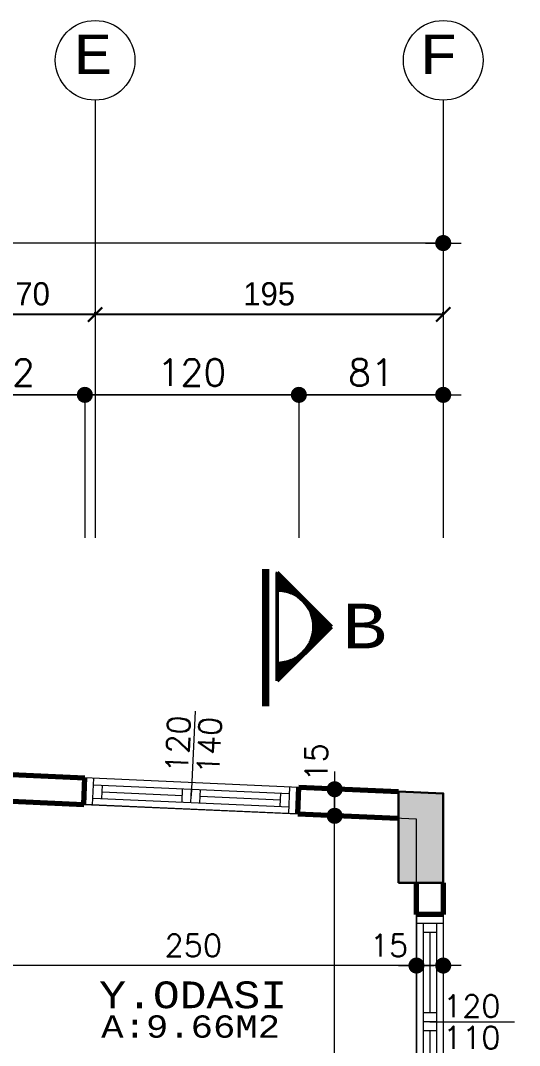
# Model space of a CAD drawing. Header units: millimetres. Extents: x 35860 to 71103, y -11298 to -8385.
# Drawn here: x 43829 to 44108, y -9514 to -8940 of the extents above; entities that cross this region are included whole.
import ezdxf
from ezdxf.enums import TextEntityAlignment as Align

# ---------------------------------------------------------------- set-up
doc = ezdxf.new("R2010")
doc.units = ezdxf.units.MM
doc.header["$MEASUREMENT"] = 0
doc.layers.get('0').update_dxf_attribs({"lineweight": 15})
doc.layers.get('Defpoints').update_dxf_attribs({"lineweight": 20})
for name, color, linetype, lineweight in [('02', 2, 'Continuous', 20), ('03_Yazı', 1, 'Continuous', 30), ('05', 4, 'Continuous', 50), ('07', 3, 'Continuous', 70), ('Aks&Tefriş', 5, 'Continuous', 20), ('Kolon', 6, 'Continuous', 30), ('Ölçü', 140, 'Continuous', 20)]:
    doc.layers.add(name, color=color, linetype=linetype, lineweight=lineweight)
doc.layers.add('Lay_X', color=45, linetype='Continuous', lineweight=13, plot=False)
doc.styles.add('0', font='txt.shx')
doc.styles.add('C', font='')
doc.styles.get('C').set_extended_font_data('Courier New Tur')
doc.dimstyles.new('2', dxfattribs={"dimtxt": 12.5, "dimasz": 1, "dimexe": 0, "dimexo": 0, "dimgap": 5, "dimtad": 1, "dimdec": 0, "dimlfac": -1, "dimzin": 12, "dimdsep": 46, "dimtxsty": '0', "dimblk": 'DOT', "dimcen": 2.5, "dimse1": 1, "dimse2": 1, "dimclrd": 256, "dimclrt": 1, "dimadec": 0, "dimazin": 0, "dimtfac": 1, "dimtdec": 0, "dimtmove": 0, "dimatfit": 0, "dimldrblk": 'DOT', "dimfxl": 1, "dimtolj": 1, "dimtzin": 0, "dimlwd": -1, "dimarcsym": 0})
doc.dimstyles.new('5', dxfattribs={"dimtxt": 25, "dimasz": 1, "dimexe": 0, "dimexo": 0, "dimgap": 5, "dimtad": 1, "dimdec": 0, "dimlfac": -1, "dimzin": 12, "dimdsep": 46, "dimtxsty": '0', "dimblk": 'DOT', "dimcen": 2.5, "dimse1": 1, "dimse2": 1, "dimclrd": 256, "dimclrt": 1, "dimadec": 8, "dimazin": 0, "dimtfac": 1, "dimtdec": 0, "dimtmove": 0, "dimatfit": 0, "dimldrblk": 'DOT', "dimfxl": 1, "dimtolj": 1, "dimtzin": 0, "dimlwd": -1, "dimarcsym": 0})
doc.dimstyles.new('_VI80I', dxfattribs={"dimtxt": 15, "dimasz": 1, "dimexe": 0, "dimexo": 100, "dimgap": 5, "dimtad": 1, "dimdec": 0, "dimlfac": -1, "dimzin": 12, "dimdsep": 46, "dimtxsty": '0', "dimblk1": 'DOT80_2', "dimblk2": 'DOT80_1', "dimsah": 1, "dimcen": 2.5, "dimse1": 1, "dimse2": 1, "dimclrd": 256, "dimclrt": 1, "dimadec": 8, "dimazin": 0, "dimtfac": 1, "dimtdec": 0, "dimtmove": 0, "dimatfit": 0, "dimldrblk": 'DOT', "dimfxl": 1, "dimtolj": 1, "dimtzin": 0, "dimlwd": -1, "dimarcsym": 0})
doc.dimstyles.new('STANDART', dxfattribs={"dimtxt": 13, "dimasz": 8, "dimexe": 1.25, "dimexo": 0.625, "dimgap": 5, "dimtad": 1, "dimdec": 0, "dimrnd": 5, "dimzin": 1, "dimdsep": 46, "dimtxsty": 'Standard', "dimblk1": 'ARCHTICK', "dimblk2": 'ARCHTICK', "dimsah": 1, "dimcen": 2.5, "dimclrd": 256, "dimclre": 256, "dimclrt": 1, "dimadec": 0, "dimazin": 0, "dimtfac": 1, "dimtdec": 0, "dimtofl": 0, "dimtmove": 1, "dimatfit": 0, "dimldrblk": 'ARCHTICK', "dimfxl": 1, "dimtolj": 1, "dimtzin": 0, "dimarcsym": 0})

# ---------------------------------------------------------------- blocks, each defined once
blk = doc.blocks.new('DOT')
at = {"color": 0}
blk.add_line((-10, 0), (10, 0), dxfattribs=at)
at = {"color": 0, "const_width": 4.5}
blk.add_lwpolyline([(-2.25, 0, 1), (2.25, 0, 1)], format="xyb", close=True, dxfattribs=at)
blk = doc.blocks.new('*D722')
at = {"layer": 'Aks&Tefriş', "transparency": 16777216}
blk.add_line((44064.76, -9064.9), (43166.76, -9064.9), dxfattribs=at)
at = {"layer": 'Defpoints', "color": 0, "transparency": 16777216}
for p in [(43165.76, -9064.9), (43165.76, -9064.9), (44065.76, -9064.9)]:
    blk.add_point(p, dxfattribs=at)
at = {"layer": 'Aks&Tefriş', "transparency": 16777216, "rotation": 180}
blk.add_blockref('DOT', (43165.76, -9064.9), dxfattribs=at)
at = {"layer": 'Aks&Tefriş', "transparency": 16777216}
blk.add_blockref('DOT', (44065.76, -9064.9), dxfattribs=at)
at = {"layer": 'Aks&Tefriş', "color": 1, "transparency": 16777216, "insert": (43615.76, -9047.4), "char_height": 25, "attachment_point": 5, "style": '0'}
blk.add_mtext('\\A1;900', dxfattribs=at)
blk = doc.blocks.new('_ARCHTICK')
at = {"color": 0, "linetype": 'ByBlock', "const_width": 0.15}
blk.add_lwpolyline([(-0.5, -0.5), (0.5, 0.5)], dxfattribs=at)
blk = doc.blocks.new('*D723')
at = {"layer": 'Aks&Tefriş', "lineweight": -2, "transparency": 16777216}
for p, q in [((43870.76, -9104.27), (43870.76, -9103.65)), ((44065.76, -9104.9), (43870.76, -9104.9)), ((44065.76, -9104.27), (44065.76, -9103.65))]:
    blk.add_line(p, q, dxfattribs=at)
at = {"layer": 'Defpoints', "color": 0, "transparency": 16777216}
for p in [(43870.76, -9104.9), (43870.76, -9104.9), (44065.76, -9104.9)]:
    blk.add_point(p, dxfattribs=at)
at = {"layer": 'Aks&Tefriş', "lineweight": -2, "transparency": 16777216, "xscale": 8, "yscale": 8, "zscale": 8, "rotation": 180}
blk.add_blockref('_ARCHTICK', (43870.76, -9104.9), dxfattribs=at)
at = {"layer": 'Aks&Tefriş', "lineweight": -2, "transparency": 16777216, "xscale": 8, "yscale": 8, "zscale": 8}
blk.add_blockref('_ARCHTICK', (44065.76, -9104.9), dxfattribs=at)
at = {"layer": 'Aks&Tefriş', "color": 1, "transparency": 16777216, "insert": (43968.26, -9093.4), "char_height": 13, "attachment_point": 5}
blk.add_mtext('\\A1;195', dxfattribs=at)
blk = doc.blocks.new('*D724')
at = {"layer": 'Aks&Tefriş', "lineweight": -2, "transparency": 16777216}
for p, q in [((43800.76, -9104.27), (43800.76, -9103.65)), ((43870.76, -9104.9), (43800.76, -9104.9))]:
    blk.add_line(p, q, dxfattribs=at)
at = {"layer": 'Defpoints', "color": 0, "transparency": 16777216}
for p in [(43800.76, -9104.9), (43800.76, -9104.9), (43870.76, -9104.9)]:
    blk.add_point(p, dxfattribs=at)
at = {"layer": 'Aks&Tefriş', "lineweight": -2, "transparency": 16777216, "xscale": 8, "yscale": 8, "zscale": 8, "rotation": 180}
blk.add_blockref('_ARCHTICK', (43800.76, -9104.9), dxfattribs=at)
at = {"layer": 'Aks&Tefriş', "lineweight": -2, "transparency": 16777216, "xscale": 8, "yscale": 8, "zscale": 8}
blk.add_blockref('_ARCHTICK', (43870.76, -9104.9), dxfattribs=at)
at = {"layer": 'Aks&Tefriş', "color": 1, "transparency": 16777216, "insert": (43835.76, -9093.4), "char_height": 13, "attachment_point": 5}
blk.add_mtext('\\A1;70', dxfattribs=at)
blk = doc.blocks.new('P_X_D_1_15-120')
at = {"layer": '02'}
for p, q in [((-60, 0), (60, 0)), ((-55, -15), (-55, 0)), ((55, -15), (55, 0)), ((-55, -3.75), (55, -3.75)), ((-50, -11.25), (-50, -3.75)), ((-5, -11.25), (-5, -3.75)), ((0, -11.25), (0, -3.75)), ((5, -11.25), (5, -3.75)), ((50, -11.25), (50, -3.75)), ((-55, -11.25), (55, -11.25)), ((-50, -7.5), (-5, -7.5)), ((0, -7.5), (0, -55)), ((5, -7.5), (50, -7.5)), ((-60, -15), (60, -15))]:
    blk.add_line(p, q, dxfattribs=at)
at = {"layer": '07'}
for p, q in [((-60, -15), (-60, 0)), ((60, -15), (60, 0))]:
    blk.add_line(p, q, dxfattribs=at)
at = {"layer": '03_Yazı', "style": '0', "flags": 8}
for tag, p in [('120', (-2.5, -20)), ('140', (15.09, -20))]:
    blk.add_attdef(tag, text='', height=12.5, rotation=90, dxfattribs=at).set_placement(p, align=Align.RIGHT)
blk = doc.blocks.new('*D739')
at = {"layer": 'Defpoints', "color": 0, "transparency": 16777216}
for p in [(44050.76, -9373.42), (44065.76, -9373.42), (44050.76, -9469.45)]:
    blk.add_point(p, dxfattribs=at)
at = {"layer": 'Ölçü', "transparency": 16777216}
for p, q in [((44049.76, -9469.45), (44022.09, -9469.45)), ((44065.76, -9469.45), (44050.76, -9469.45)), ((44066.76, -9469.45), (44067.76, -9469.45))]:
    blk.add_line(p, q, dxfattribs=at)
blk.add_blockref('DOT', (44050.76, -9469.45), dxfattribs=at)
at = {"layer": 'Ölçü', "transparency": 16777216, "rotation": 180}
blk.add_blockref('DOT', (44065.76, -9469.45), dxfattribs=at)
at = {"layer": 'Ölçü', "color": 1, "transparency": 16777216, "insert": (44035.42, -9458.2), "char_height": 12.5, "attachment_point": 5, "style": '0'}
blk.add_mtext('\\A1;15', dxfattribs=at)
blk = doc.blocks.new('*D740')
at = {"layer": 'Defpoints', "color": 0, "transparency": 16777216}
for p in [(44050.76, -9373.42), (43800.76, -9378.03), (43800.76, -9469.45)]:
    blk.add_point(p, dxfattribs=at)
at = {"layer": 'Ölçü', "transparency": 16777216}
blk.add_line((44049.76, -9469.45), (43801.76, -9469.45), dxfattribs=at)
at = {"layer": 'Ölçü', "transparency": 16777216, "rotation": 180}
blk.add_blockref('DOT', (43800.76, -9469.45), dxfattribs=at)
at = {"layer": 'Ölçü', "transparency": 16777216}
blk.add_blockref('DOT', (44050.76, -9469.45), dxfattribs=at)
at = {"layer": 'Ölçü', "color": 1, "transparency": 16777216, "insert": (43925.76, -9458.2), "char_height": 12.5, "attachment_point": 5, "style": '0'}
blk.add_mtext('\\A1;250', dxfattribs=at)
blk = doc.blocks.new('*D700')
at = {"layer": 'Defpoints', "color": 0, "transparency": 16777216}
for p in [(44004.95, -9385.59), (44008.95, -9385.59), (44051.95, -9768.42)]:
    blk.add_point(p, dxfattribs=at)
at = {"layer": 'Ölçü', "transparency": 16777216}
blk.add_line((44004.95, -9767.42), (44004.95, -9386.59), dxfattribs=at)
for p, rotation in [((44004.95, -9385.59), 90), ((44004.95, -9768.42), 270)]:
    blk.add_blockref('DOT', p, dxfattribs=dict(at, rotation=rotation))
at = {"layer": 'Ölçü', "color": 1, "transparency": 16777216, "insert": (43993.7, -9577.01), "char_height": 12.5, "attachment_point": 5, "rotation": 90, "style": '0'}
blk.add_mtext('\\A1;383', dxfattribs=at)
blk = doc.blocks.new('*D701')
at = {"layer": 'Defpoints', "color": 0, "transparency": 16777216}
for p in [(44004.53, -9370.73), (44004.95, -9370.73), (44005.07, -9385.59)]:
    blk.add_point(p, dxfattribs=at)
at = {"layer": 'Ölçü', "transparency": 16777216}
for p, q in [((44004.95, -9369.73), (44004.95, -9368.73)), ((44004.95, -9385.59), (44004.95, -9370.73)), ((44004.95, -9386.59), (44004.95, -9387.59))]:
    blk.add_line(p, q, dxfattribs=at)
for p, rotation in [((44004.95, -9370.73), 270), ((44004.95, -9385.59), 90)]:
    blk.add_blockref('DOT', p, dxfattribs=dict(at, rotation=rotation))
at = {"layer": 'Ölçü', "color": 1, "transparency": 16777216, "insert": (43994.67, -9355.64), "char_height": 12.5, "attachment_point": 5, "rotation": 90, "style": '0'}
blk.add_mtext('\\A1;15', dxfattribs=at)
blk = doc.blocks.new('P_X_D_2_15-120')
at = {"layer": '02'}
for p, q in [((0, 55), (0, 7.5)), ((-60, 15), (60, 15)), ((-55, 0), (-55, 15)), ((55, 0), (55, 15)), ((-55, 11.25), (55, 11.25)), ((-50, 3.75), (-50, 11.25)), ((-50, 7.5), (-5, 7.5)), ((-5, 3.75), (-5, 11.25)), ((0, 3.75), (0, 11.25)), ((5, 3.75), (5, 11.25)), ((5, 7.5), (50, 7.5)), ((50, 3.75), (50, 11.25)), ((-60, 0), (60, 0)), ((-55, 3.75), (55, 3.75))]:
    blk.add_line(p, q, dxfattribs=at)
at = {"layer": '07'}
for p, q in [((-60, 0), (-60, 15)), ((60, 0), (60, 15))]:
    blk.add_line(p, q, dxfattribs=at)
at = {"layer": '03_Yazı', "style": '0', "flags": 8}
for tag, p in [('120', (-2.5, 20)), ('140', (15.09, 20))]:
    blk.add_attdef(tag, p, '', height=12.5, rotation=90, dxfattribs=at)
blk = doc.blocks.new('DOT80_2')
at = {"color": 0}
blk.add_line((0, 0), (0, -80), dxfattribs=at)
blk.add_blockref('DOT', (0, 0))
blk = doc.blocks.new('DOT80_1')
at = {"color": 0}
blk.add_line((0, 0), (0, 80), dxfattribs=at)
blk.add_blockref('DOT', (0, 0))
blk = doc.blocks.new('*D783')
at = {"layer": 'Aks&Tefriş', "transparency": 16777216}
blk.add_line((44064.76, -9149.9), (43985.9, -9149.9), dxfattribs=at)
at = {"layer": 'Defpoints', "color": 0, "transparency": 16777216}
for p in [(43984.9, -9149.9), (43984.9, -9369.52), (44065.76, -9373.08)]:
    blk.add_point(p, dxfattribs=at)
at = {"layer": 'Aks&Tefriş', "transparency": 16777216, "rotation": 180}
blk.add_blockref('DOT80_1', (43984.9, -9149.9), dxfattribs=at)
at = {"layer": 'Aks&Tefriş', "transparency": 16777216}
blk.add_blockref('DOT80_2', (44065.76, -9149.9), dxfattribs=at)
at = {"layer": 'Aks&Tefriş', "color": 1, "transparency": 16777216, "insert": (44025.33, -9137.4), "char_height": 15, "attachment_point": 5, "style": '0'}
blk.add_mtext('\\A1;81', dxfattribs=at)
blk = doc.blocks.new('*D784')
at = {"layer": 'Aks&Tefriş', "transparency": 16777216}
blk.add_line((43983.9, -9149.9), (43866.02, -9149.9), dxfattribs=at)
at = {"layer": 'Defpoints', "color": 0, "transparency": 16777216}
for p in [(43865.02, -9149.9), (43865.02, -9364.24), (43984.9, -9369.52)]:
    blk.add_point(p, dxfattribs=at)
at = {"layer": 'Aks&Tefriş', "transparency": 16777216, "rotation": 180}
blk.add_blockref('DOT80_1', (43865.02, -9149.9), dxfattribs=at)
at = {"layer": 'Aks&Tefriş', "transparency": 16777216}
blk.add_blockref('DOT80_2', (43984.9, -9149.9), dxfattribs=at)
at = {"layer": 'Aks&Tefriş', "color": 1, "transparency": 16777216, "insert": (43924.96, -9137.4), "char_height": 15, "attachment_point": 5, "style": '0'}
blk.add_mtext('\\A1;120', dxfattribs=at)
blk = doc.blocks.new('*D785')
at = {"layer": 'Aks&Tefriş', "transparency": 16777216}
blk.add_line((43864.02, -9149.9), (43784.27, -9149.9), dxfattribs=at)
at = {"layer": 'Defpoints', "color": 0, "transparency": 16777216}
for p in [(43783.27, -9149.9), (43783.27, -9360.63), (43865.02, -9364.24)]:
    blk.add_point(p, dxfattribs=at)
at = {"layer": 'Aks&Tefriş', "transparency": 16777216, "rotation": 180}
blk.add_blockref('DOT80_1', (43783.27, -9149.9), dxfattribs=at)
at = {"layer": 'Aks&Tefriş', "transparency": 16777216}
blk.add_blockref('DOT80_2', (43865.02, -9149.9), dxfattribs=at)
at = {"layer": 'Aks&Tefriş', "color": 1, "transparency": 16777216, "insert": (43824.15, -9137.4), "char_height": 15, "attachment_point": 5, "style": '0'}
blk.add_mtext('\\A1;82', dxfattribs=at)
blk = doc.blocks.new('*D813')
at = {"layer": 'Aks&Tefriş', "transparency": 16777216}
blk.add_line((44243.36, -9559.92), (44243.36, -9441.92), dxfattribs=at)
at = {"layer": 'Defpoints', "color": 0, "transparency": 16777216}
for p in [(44065.76, -9440.92), (44243.36, -9440.92), (44065.76, -9560.92)]:
    blk.add_point(p, dxfattribs=at)
at = {"layer": 'Aks&Tefriş', "transparency": 16777216}
for name, p, rotation in [('DOT80_1', (44243.36, -9440.92), 90), ('DOT80_2', (44243.36, -9560.92), 270)]:
    blk.add_blockref(name, p, dxfattribs=dict(at, rotation=rotation))
at = {"layer": 'Aks&Tefriş', "color": 1, "transparency": 16777216, "insert": (44230.86, -9500.92), "char_height": 15, "attachment_point": 5, "rotation": 90, "style": '0'}
blk.add_mtext('\\A1;120', dxfattribs=at)
blk = doc.blocks.new('*D814')
at = {"layer": 'Aks&Tefriş', "transparency": 16777216}
blk.add_line((44243.36, -9439.92), (44243.36, -9374.08), dxfattribs=at)
at = {"layer": 'Defpoints', "color": 0, "transparency": 16777216}
for p in [(44065.76, -9373.08), (44243.36, -9373.08), (44065.76, -9440.92)]:
    blk.add_point(p, dxfattribs=at)
at = {"layer": 'Aks&Tefriş', "transparency": 16777216}
for name, p, rotation in [('DOT80_1', (44243.36, -9373.08), 90), ('DOT80_2', (44243.36, -9440.92), 270)]:
    blk.add_blockref(name, p, dxfattribs=dict(at, rotation=rotation))
at = {"layer": 'Aks&Tefriş', "color": 1, "transparency": 16777216, "insert": (44230.86, -9407), "char_height": 15, "attachment_point": 5, "rotation": 90, "style": '0'}
blk.add_mtext('\\A1;68', dxfattribs=at)

msp = doc.modelspace()

# ---------------------------------------------------------------- hatches: boundary and pattern name
h = msp.add_hatch()
h.set_pattern_fill('ANSI33', color=256, scale=30, style=0)
h.set_pattern_definition([(45, (-175, 0), (-5.3033009, 5.3033009), []), (45, (-169.697, 0), (-5.3033009, 5.3033009), [3.75, -1.875])])
h.paths.add_polyline_path([(43165.76, -9384.52), (43165.76, -9333.42), (43190.76, -9334.52), (43190.76, -9384.52)])
h.paths.add_polyline_path([(43580.76, -9402.81), (43580.76, -9351.71), (43605.76, -9352.81), (43605.76, -9402.81)])
h.paths.add_polyline_path([(44040.76, -9423.08), (44040.76, -9371.98), (44065.76, -9373.08), (44065.76, -9423.08)])
h.paths.add_polyline_path([(44065.76, -9983.42), (44005.76, -9983.42), (44005.76, -10013.42), (44065.76, -10013.42)])
h.paths.add_polyline_path([(44040.76, -9628.42), (44065.76, -9628.42), (44065.76, -9678.42), (44040.76, -9678.42)])
h.paths.add_polyline_path([(43605.76, -9638.42), (43605.76, -9678.42), (43580.76, -9678.42), (43580.76, -9638.42)])
h.paths.add_polyline_path([(43215.76, -9678.42), (43165.76, -9678.42), (43165.76, -9653.42), (43215.76, -9653.42)])
h.paths.add_polyline_path([(43205.76, -9893.42), (43165.76, -9893.42), (43165.76, -9923.42), (43205.76, -9923.42)])
h.paths.add_polyline_path([(43190.76, -10623.42), (43190.76, -10573.42), (43165.76, -10573.42), (43165.76, -10623.42)])
h.paths.add_polyline_path([(44040.76, -10368.42), (44065.76, -10368.42), (44065.76, -10318.42), (44040.76, -10318.42)])
h.paths.add_polyline_path([(43605.76, -10368.42), (43605.76, -10318.42), (43580.76, -10318.42), (43580.76, -10368.42)])
h.paths.add_polyline_path([(43505.76, -10138.42), (43480.76, -10138.42), (43480.76, -10073.42), (43505.76, -10073.42)])
h.paths.add_polyline_path([(43505.76, -9923.42), (43505.76, -9858.42), (43480.76, -9858.42), (43480.76, -9923.42)])
h.paths.add_polyline_path([(43775.76, -9873.42), (43775.76, -9878.42), (43780.76, -9878.42), (43870.76, -9878.42), (43870.76, -9858.42), (43775.76, -9858.42)])
h.paths.add_polyline_path([(43775.76, -10133.42), (43775.76, -10118.42), (43870.76, -10118.42), (43870.76, -10138.42), (43775.76, -10138.42)])
h.paths.add_polyline_path([(43215.76, -10318.42), (43165.76, -10318.42), (43165.76, -10343.42), (43215.76, -10343.42)])
h.paths.add_polyline_path([(43775.76, -10623.42), (43800.76, -10623.42), (43800.76, -10573.42), (43775.76, -10573.42)])
h.paths.add_polyline_path([(43605.76, -10623.42), (43605.76, -10573.42), (43580.76, -10573.42), (43580.76, -10623.42)])
h.paths.add_polyline_path([(44040.76, -10623.42), (44040.76, -10573.42), (44065.76, -10573.42), (44065.76, -10623.42)])

# ---------------------------------------------------------------- linework, layer by layer
at = {"layer": '05', "ltscale": 3}
for p, q in [((43965.35, -9324.16), (43965.35, -9247.5)), ((43965.35, -9324.16), (43965.35, -9247.5)), ((43965.35, -9324.16), (43965.35, -9247.5)), ((43966.35, -9324.16), (43966.35, -9247.5)), ((43966.35, -9324.16), (43966.35, -9247.5)), ((43966.35, -9324.16), (43966.35, -9247.5)), ((43967.35, -9324.16), (43967.35, -9247.5)), ((43967.35, -9324.16), (43967.35, -9247.5)), ((43967.35, -9324.16), (43967.35, -9247.5))]:
    msp.add_line(p, q, dxfattribs=at)
at = {"layer": '05'}
for p, q in [((43972.79, -9249.36), (43972.79, -9310.04)), ((44003.13, -9279.7), (43972.79, -9249.36)), ((43972.79, -9249.36), (43972.79, -9310.04)), ((44003.13, -9279.7), (43972.79, -9249.36)), ((43972.79, -9249.36), (43972.79, -9310.04)), ((44003.13, -9279.7), (43972.79, -9249.36)), ((43972.79, -9249.79), (43973.01, -9249.58)), ((43972.79, -9249.79), (43973.01, -9249.58)), ((43972.79, -9249.79), (43973.01, -9249.58)), ((43972.79, -9250.4), (43973.31, -9249.88)), ((43972.79, -9250.4), (43973.31, -9249.88)), ((43972.79, -9250.4), (43973.31, -9249.88)), ((43972.79, -9251.01), (43973.62, -9250.18)), ((43972.79, -9251.01), (43973.62, -9250.18)), ((43972.79, -9251.01), (43973.62, -9250.18)), ((43972.79, -9251.61), (43973.92, -9250.48)), ((43972.79, -9251.61), (43973.92, -9250.48)), ((43972.79, -9251.61), (43973.92, -9250.48)), ((43972.79, -9252.22), (43974.22, -9250.79)), ((43972.79, -9252.22), (43974.22, -9250.79)), ((43972.79, -9252.22), (43974.22, -9250.79)), ((43972.79, -9252.82), (43974.52, -9251.09)), ((43972.79, -9252.82), (43974.52, -9251.09)), ((43972.79, -9252.82), (43974.52, -9251.09)), ((43972.79, -9253.43), (43974.83, -9251.39)), ((43972.79, -9253.43), (43974.83, -9251.39)), ((43972.79, -9253.43), (43974.83, -9251.39)), ((43972.79, -9254.03), (43975.13, -9251.69)), ((43972.79, -9254.03), (43975.13, -9251.69)), ((43972.79, -9254.03), (43975.13, -9251.69)), ((43972.79, -9254.64), (43975.43, -9252)), ((43972.79, -9254.64), (43975.43, -9252)), ((43972.79, -9254.64), (43975.43, -9252)), ((43972.79, -9255.24), (43975.73, -9252.3)), ((43972.79, -9255.24), (43975.73, -9252.3)), ((43972.79, -9255.24), (43975.73, -9252.3)), ((43972.79, -9255.85), (43976.04, -9252.6)), ((43972.79, -9255.85), (43976.04, -9252.6)), ((43972.79, -9255.85), (43976.04, -9252.6)), ((43972.79, -9256.45), (43976.34, -9252.9)), ((43972.79, -9256.45), (43976.34, -9252.9)), ((43972.79, -9256.45), (43976.34, -9252.9)), ((43972.79, -9257.06), (43976.64, -9253.21)), ((43972.79, -9257.06), (43976.64, -9253.21)), ((43972.79, -9257.06), (43976.64, -9253.21)), ((43972.79, -9257.66), (43976.94, -9253.51)), ((43972.79, -9257.66), (43976.94, -9253.51)), ((43972.79, -9257.66), (43976.94, -9253.51)), ((43972.79, -9258.27), (43977.25, -9253.81)), ((43972.79, -9258.27), (43977.25, -9253.81)), ((43972.79, -9258.27), (43977.25, -9253.81)), ((43972.79, -9258.87), (43977.55, -9254.11)), ((43972.79, -9258.87), (43977.55, -9254.11)), ((43972.79, -9258.87), (43977.55, -9254.11)), ((43973.1, -9259.16), (43977.85, -9254.42)), ((43973.1, -9259.16), (43977.85, -9254.42)), ((43973.1, -9259.16), (43977.85, -9254.42)), ((43973.69, -9259.18), (43978.15, -9254.72)), ((43973.69, -9259.18), (43978.15, -9254.72)), ((43973.69, -9259.18), (43978.15, -9254.72)), ((43974.26, -9259.21), (43978.46, -9255.02)), ((43974.26, -9259.21), (43978.46, -9255.02)), ((43974.26, -9259.21), (43978.46, -9255.02)), ((43974.82, -9259.26), (43978.76, -9255.32)), ((43974.82, -9259.26), (43978.76, -9255.32)), ((43974.82, -9259.26), (43978.76, -9255.32)), ((43975.36, -9259.32), (43979.06, -9255.63)), ((43975.36, -9259.32), (43979.06, -9255.63)), ((43975.36, -9259.32), (43979.06, -9255.63)), ((43975.9, -9259.4), (43979.36, -9255.93)), ((43975.9, -9259.4), (43979.36, -9255.93)), ((43975.9, -9259.4), (43979.36, -9255.93)), ((43976.41, -9259.48), (43979.67, -9256.23)), ((43976.41, -9259.48), (43979.67, -9256.23)), ((43976.41, -9259.48), (43979.67, -9256.23)), ((43976.92, -9259.58), (43979.97, -9256.53)), ((43976.92, -9259.58), (43979.97, -9256.53)), ((43976.92, -9259.58), (43979.97, -9256.53)), ((43977.42, -9259.69), (43980.27, -9256.84)), ((43977.42, -9259.69), (43980.27, -9256.84)), ((43977.42, -9259.69), (43980.27, -9256.84)), ((43977.9, -9259.81), (43980.57, -9257.14)), ((43977.9, -9259.81), (43980.57, -9257.14)), ((43977.9, -9259.81), (43980.57, -9257.14)), ((43978.38, -9259.94), (43980.88, -9257.44)), ((43978.38, -9259.94), (43980.88, -9257.44)), ((43978.38, -9259.94), (43980.88, -9257.44)), ((43978.85, -9260.07), (43981.18, -9257.74)), ((43978.85, -9260.07), (43981.18, -9257.74)), ((43978.85, -9260.07), (43981.18, -9257.74)), ((43979.31, -9260.22), (43981.48, -9258.05)), ((43979.31, -9260.22), (43981.48, -9258.05)), ((43979.31, -9260.22), (43981.48, -9258.05)), ((43979.76, -9260.38), (43981.78, -9258.35)), ((43979.76, -9260.38), (43981.78, -9258.35)), ((43979.76, -9260.38), (43981.78, -9258.35)), ((43980.2, -9260.54), (43982.09, -9258.65)), ((43980.2, -9260.54), (43982.09, -9258.65)), ((43980.2, -9260.54), (43982.09, -9258.65)), ((43980.63, -9260.72), (43982.39, -9258.95)), ((43980.63, -9260.72), (43982.39, -9258.95)), ((43980.63, -9260.72), (43982.39, -9258.95)), ((43981.05, -9260.9), (43982.69, -9259.26)), ((43981.05, -9260.9), (43982.69, -9259.26)), ((43981.05, -9260.9), (43982.69, -9259.26)), ((43981.47, -9261.08), (43982.99, -9259.56)), ((43981.47, -9261.08), (43982.99, -9259.56)), ((43981.47, -9261.08), (43982.99, -9259.56)), ((43981.88, -9261.28), (43983.3, -9259.86)), ((43981.88, -9261.28), (43983.3, -9259.86)), ((43981.88, -9261.28), (43983.3, -9259.86)), ((43982.28, -9261.48), (43983.6, -9260.16)), ((43982.28, -9261.48), (43983.6, -9260.16)), ((43982.28, -9261.48), (43983.6, -9260.16)), ((43982.67, -9261.7), (43983.9, -9260.47)), ((43982.67, -9261.7), (43983.9, -9260.47)), ((43982.67, -9261.7), (43983.9, -9260.47)), ((43983.06, -9261.91), (43984.2, -9260.77)), ((43983.06, -9261.91), (43984.2, -9260.77)), ((43983.06, -9261.91), (43984.2, -9260.77)), ((43983.44, -9262.14), (43984.51, -9261.07)), ((43983.44, -9262.14), (43984.51, -9261.07)), ((43983.44, -9262.14), (43984.51, -9261.07)), ((43983.81, -9262.37), (43984.81, -9261.37)), ((43983.81, -9262.37), (43984.81, -9261.37)), ((43983.81, -9262.37), (43984.81, -9261.37)), ((43984.18, -9262.61), (43985.11, -9261.68)), ((43984.18, -9262.61), (43985.11, -9261.68)), ((43984.18, -9262.61), (43985.11, -9261.68)), ((43984.54, -9262.85), (43985.41, -9261.98)), ((43984.54, -9262.85), (43985.41, -9261.98)), ((43984.54, -9262.85), (43985.41, -9261.98)), ((43984.89, -9263.11), (43985.72, -9262.28)), ((43984.89, -9263.11), (43985.72, -9262.28)), ((43984.89, -9263.11), (43985.72, -9262.28)), ((43985.24, -9263.36), (43986.02, -9262.58)), ((43985.24, -9263.36), (43986.02, -9262.58)), ((43985.24, -9263.36), (43986.02, -9262.58)), ((43985.58, -9263.63), (43986.32, -9262.89)), ((43985.58, -9263.63), (43986.32, -9262.89)), ((43985.58, -9263.63), (43986.32, -9262.89)), ((43985.91, -9263.9), (43986.63, -9263.19)), ((43985.91, -9263.9), (43986.63, -9263.19)), ((43985.91, -9263.9), (43986.63, -9263.19)), ((43986.24, -9264.18), (43986.93, -9263.49)), ((43986.24, -9264.18), (43986.93, -9263.49)), ((43986.24, -9264.18), (43986.93, -9263.49)), ((43986.56, -9264.46), (43987.23, -9263.79)), ((43986.56, -9264.46), (43987.23, -9263.79)), ((43986.56, -9264.46), (43987.23, -9263.79)), ((43986.88, -9264.75), (43987.53, -9264.1)), ((43986.88, -9264.75), (43987.53, -9264.1)), ((43986.88, -9264.75), (43987.53, -9264.1)), ((43987.19, -9265.05), (43987.84, -9264.4)), ((43987.19, -9265.05), (43987.84, -9264.4)), ((43987.19, -9265.05), (43987.84, -9264.4)), ((43987.49, -9265.35), (43988.14, -9264.7)), ((43987.49, -9265.35), (43988.14, -9264.7)), ((43987.49, -9265.35), (43988.14, -9264.7)), ((43987.78, -9265.66), (43988.44, -9265)), ((43987.78, -9265.66), (43988.44, -9265)), ((43987.78, -9265.66), (43988.44, -9265)), ((43988.07, -9265.98), (43988.74, -9265.31)), ((43988.07, -9265.98), (43988.74, -9265.31)), ((43988.07, -9265.98), (43988.74, -9265.31)), ((43988.36, -9266.3), (43989.05, -9265.61)), ((43988.36, -9266.3), (43989.05, -9265.61)), ((43988.36, -9266.3), (43989.05, -9265.61)), ((43988.63, -9266.63), (43989.35, -9265.91)), ((43988.63, -9266.63), (43989.35, -9265.91)), ((43988.63, -9266.63), (43989.35, -9265.91)), ((43988.9, -9266.96), (43989.65, -9266.22)), ((43988.9, -9266.96), (43989.65, -9266.22)), ((43988.9, -9266.96), (43989.65, -9266.22)), ((43989.17, -9267.3), (43989.95, -9266.52)), ((43989.17, -9267.3), (43989.95, -9266.52)), ((43989.17, -9267.3), (43989.95, -9266.52)), ((43989.42, -9267.65), (43990.26, -9266.82)), ((43989.42, -9267.65), (43990.26, -9266.82)), ((43989.42, -9267.65), (43990.26, -9266.82)), ((43989.67, -9268.01), (43990.56, -9267.12)), ((43989.67, -9268.01), (43990.56, -9267.12)), ((43989.67, -9268.01), (43990.56, -9267.12)), ((43989.92, -9268.37), (43990.86, -9267.43)), ((43989.92, -9268.37), (43990.86, -9267.43)), ((43989.92, -9268.37), (43990.86, -9267.43)), ((43990.16, -9268.73), (43991.16, -9267.73)), ((43990.16, -9268.73), (43991.16, -9267.73)), ((43990.16, -9268.73), (43991.16, -9267.73)), ((43990.39, -9269.11), (43991.47, -9268.03)), ((43990.39, -9269.11), (43991.47, -9268.03)), ((43990.39, -9269.11), (43991.47, -9268.03)), ((43990.61, -9269.49), (43991.77, -9268.33)), ((43990.61, -9269.49), (43991.77, -9268.33)), ((43990.61, -9269.49), (43991.77, -9268.33)), ((43990.83, -9269.88), (43992.07, -9268.64)), ((43990.83, -9269.88), (43992.07, -9268.64)), ((43990.83, -9269.88), (43992.07, -9268.64)), ((43991.04, -9270.27), (43992.37, -9268.94)), ((43991.04, -9270.27), (43992.37, -9268.94)), ((43991.04, -9270.27), (43992.37, -9268.94)), ((43991.24, -9270.68), (43992.68, -9269.24)), ((43991.24, -9270.68), (43992.68, -9269.24)), ((43991.24, -9270.68), (43992.68, -9269.24)), ((43991.44, -9271.09), (43992.98, -9269.54)), ((43991.44, -9271.09), (43992.98, -9269.54)), ((43991.44, -9271.09), (43992.98, -9269.54)), ((43991.62, -9271.5), (43993.28, -9269.85)), ((43991.62, -9271.5), (43993.28, -9269.85)), ((43991.62, -9271.5), (43993.28, -9269.85)), ((43991.8, -9271.93), (43993.58, -9270.15)), ((43991.8, -9271.93), (43993.58, -9270.15)), ((43991.8, -9271.93), (43993.58, -9270.15)), ((43991.97, -9272.36), (43993.89, -9270.45)), ((43991.97, -9272.36), (43993.89, -9270.45)), ((43991.97, -9272.36), (43993.89, -9270.45)), ((43992.14, -9272.81), (43994.19, -9270.75)), ((43992.14, -9272.81), (43994.19, -9270.75)), ((43992.14, -9272.81), (43994.19, -9270.75)), ((43992.29, -9273.26), (43994.49, -9271.06)), ((43992.29, -9273.26), (43994.49, -9271.06)), ((43992.29, -9273.26), (43994.49, -9271.06)), ((43992.44, -9273.72), (43994.79, -9271.36)), ((43992.44, -9273.72), (43994.79, -9271.36)), ((43992.44, -9273.72), (43994.79, -9271.36)), ((43992.57, -9274.18), (43995.1, -9271.66)), ((43992.57, -9274.18), (43995.1, -9271.66)), ((43992.57, -9274.18), (43995.1, -9271.66)), ((43992.7, -9274.66), (43995.4, -9271.96)), ((43992.7, -9274.66), (43995.4, -9271.96)), ((43992.7, -9274.66), (43995.4, -9271.96)), ((43992.82, -9275.15), (43995.7, -9272.27)), ((43992.82, -9275.15), (43995.7, -9272.27)), ((43992.82, -9275.15), (43995.7, -9272.27)), ((43992.92, -9275.65), (43996, -9272.57)), ((43992.92, -9275.65), (43996, -9272.57)), ((43992.92, -9275.65), (43996, -9272.57)), ((43993.02, -9276.16), (43996.31, -9272.87)), ((43993.02, -9276.16), (43996.31, -9272.87)), ((43993.02, -9276.16), (43996.31, -9272.87)), ((43993.1, -9276.68), (43996.61, -9273.17)), ((43993.1, -9276.68), (43996.61, -9273.17)), ((43993.1, -9276.68), (43996.61, -9273.17)), ((43993.18, -9277.21), (43996.91, -9273.48)), ((43993.18, -9277.21), (43996.91, -9273.48)), ((43993.18, -9277.21), (43996.91, -9273.48)), ((43993.24, -9277.76), (43997.21, -9273.78)), ((43993.24, -9277.76), (43997.21, -9273.78)), ((43993.24, -9277.76), (43997.21, -9273.78)), ((43993.28, -9278.32), (43997.52, -9274.08)), ((43993.28, -9278.32), (43997.52, -9274.08)), ((43993.28, -9278.32), (43997.52, -9274.08)), ((43993.31, -9278.89), (43997.82, -9274.38)), ((43993.31, -9278.89), (43997.82, -9274.38)), ((43993.31, -9278.89), (43997.82, -9274.38)), ((43972.79, -9309.09), (44002.66, -9279.22)), ((43972.79, -9309.09), (44002.66, -9279.22)), ((43972.79, -9309.09), (44002.66, -9279.22)), ((43972.79, -9309.7), (44002.96, -9279.53)), ((43972.79, -9309.7), (44002.96, -9279.53)), ((43972.79, -9309.7), (44002.96, -9279.53)), ((43972.79, -9310.04), (44003.13, -9279.7)), ((43972.79, -9310.04), (44003.13, -9279.7)), ((43972.79, -9310.04), (44003.13, -9279.7)), ((43989.1, -9292.18), (44002.36, -9278.92)), ((43989.1, -9292.18), (44002.36, -9278.92)), ((43989.1, -9292.18), (44002.36, -9278.92)), ((43990.39, -9290.29), (44002.06, -9278.62)), ((43990.39, -9290.29), (44002.06, -9278.62)), ((43990.39, -9290.29), (44002.06, -9278.62)), ((43991.13, -9288.94), (44001.75, -9278.32)), ((43991.13, -9288.94), (44001.75, -9278.32)), ((43991.13, -9288.94), (44001.75, -9278.32)), ((43991.66, -9287.8), (44001.45, -9278.01)), ((43991.66, -9287.8), (44001.45, -9278.01)), ((43991.66, -9287.8), (44001.45, -9278.01)), ((43992.06, -9286.8), (44001.15, -9277.71)), ((43992.06, -9286.8), (44001.15, -9277.71)), ((43992.06, -9286.8), (44001.15, -9277.71)), ((43992.38, -9285.88), (44000.84, -9277.41)), ((43992.38, -9285.88), (44000.84, -9277.41)), ((43992.38, -9285.88), (44000.84, -9277.41)), ((43992.63, -9285.02), (44000.54, -9277.11)), ((43992.63, -9285.02), (44000.54, -9277.11)), ((43992.63, -9285.02), (44000.54, -9277.11)), ((43992.82, -9284.22), (44000.24, -9276.8)), ((43992.82, -9284.22), (44000.24, -9276.8)), ((43992.82, -9284.22), (44000.24, -9276.8)), ((43992.98, -9283.46), (43999.94, -9276.5)), ((43992.98, -9283.46), (43999.94, -9276.5)), ((43992.98, -9283.46), (43999.94, -9276.5)), ((43993.1, -9282.73), (43999.63, -9276.2)), ((43993.1, -9282.73), (43999.63, -9276.2)), ((43993.1, -9282.73), (43999.63, -9276.2)), ((43993.19, -9282.03), (43999.33, -9275.9)), ((43993.19, -9282.03), (43999.33, -9275.9)), ((43993.19, -9282.03), (43999.33, -9275.9)), ((43993.26, -9281.36), (43999.03, -9275.59)), ((43993.26, -9281.36), (43999.03, -9275.59)), ((43993.26, -9281.36), (43999.03, -9275.59)), ((43993.3, -9280.72), (43998.73, -9275.29)), ((43993.3, -9280.72), (43998.73, -9275.29)), ((43993.3, -9280.72), (43998.73, -9275.29)), ((43993.32, -9280.09), (43998.42, -9274.99)), ((43993.32, -9280.09), (43998.42, -9274.99)), ((43993.32, -9280.09), (43998.42, -9274.99)), ((43993.33, -9279.48), (43998.12, -9274.69)), ((43993.33, -9279.48), (43998.12, -9274.69)), ((43993.33, -9279.48), (43998.12, -9274.69)), ((43972.79, -9308.49), (43985.27, -9296.01)), ((43972.79, -9308.49), (43985.27, -9296.01)), ((43972.79, -9308.49), (43985.27, -9296.01)), ((43972.79, -9307.88), (43983.38, -9297.3)), ((43972.79, -9307.88), (43983.38, -9297.3)), ((43972.79, -9307.88), (43983.38, -9297.3)), ((43972.79, -9307.28), (43982.03, -9298.04)), ((43972.79, -9307.28), (43982.03, -9298.04)), ((43972.79, -9307.28), (43982.03, -9298.04)), ((43972.79, -9306.67), (43980.89, -9298.57)), ((43972.79, -9306.67), (43980.89, -9298.57)), ((43972.79, -9306.67), (43980.89, -9298.57)), ((43972.79, -9306.07), (43979.89, -9298.97)), ((43972.79, -9306.07), (43979.89, -9298.97)), ((43972.79, -9306.07), (43979.89, -9298.97)), ((43972.79, -9305.46), (43978.97, -9299.28)), ((43972.79, -9305.46), (43978.97, -9299.28)), ((43972.79, -9305.46), (43978.97, -9299.28)), ((43972.79, -9304.86), (43978.12, -9299.53)), ((43972.79, -9304.86), (43978.12, -9299.53)), ((43972.79, -9304.86), (43978.12, -9299.53)), ((43972.79, -9304.25), (43977.31, -9299.73)), ((43972.79, -9304.25), (43977.31, -9299.73)), ((43972.79, -9304.25), (43977.31, -9299.73)), ((43972.79, -9303.65), (43976.55, -9299.89)), ((43972.79, -9303.65), (43976.55, -9299.89)), ((43972.79, -9303.65), (43976.55, -9299.89)), ((43972.79, -9303.04), (43975.82, -9300.01)), ((43972.79, -9303.04), (43975.82, -9300.01)), ((43972.79, -9303.04), (43975.82, -9300.01)), ((43972.79, -9302.44), (43975.13, -9300.1)), ((43972.79, -9302.44), (43975.13, -9300.1)), ((43972.79, -9302.44), (43975.13, -9300.1)), ((43972.79, -9301.83), (43974.45, -9300.17)), ((43972.79, -9301.83), (43974.45, -9300.17)), ((43972.79, -9301.83), (43974.45, -9300.17)), ((43972.79, -9301.23), (43973.81, -9300.21)), ((43972.79, -9301.23), (43973.81, -9300.21)), ((43972.79, -9301.23), (43973.81, -9300.21)), ((43972.79, -9300.62), (43973.18, -9300.23)), ((43972.79, -9300.62), (43973.18, -9300.23)), ((43972.79, -9300.62), (43973.18, -9300.23))]:
    msp.add_line(p, q, dxfattribs=at)
msp.add_arc((43972.79, -9279.7), 20.54, 270, 90, dxfattribs=at)
msp.add_arc((43972.79, -9279.7), 20.54, 270, 90, dxfattribs=at)
msp.add_arc((43972.79, -9279.7), 20.54, 270, 90, dxfattribs=at)
at = {"layer": '07'}
for p, q in [((43783.27, -9360.63), (43865.02, -9364.24)), ((43984.9, -9369.52), (44040.76, -9371.98)), ((43800.76, -9376.42), (43864.36, -9379.22)), ((43984.24, -9384.5), (44040.1, -9386.96)), ((44050.76, -9440.92), (44050.76, -9423.08)), ((44065.76, -9423.08), (44065.76, -9440.92))]:
    msp.add_line(p, q, dxfattribs=at)
at = {"layer": 'Aks&Tefriş'}
for p, q in [((43870.76, -8984.9), (43870.76, -9229.9)), ((44065.76, -8984.9), (44065.76, -9229.9)), ((43165.76, -9149.9), (44065.76, -9149.9))]:
    msp.add_line(p, q, dxfattribs=at)
for centre in [(43870.76, -8962.59), (44065.76, -8962.59)]:
    msp.add_circle(centre, 22.3, dxfattribs=at)
at = {"layer": 'Kolon'}
msp.add_lwpolyline([(44040.76, -9423.08), (44040.76, -9371.98), (44065.76, -9373.08), (44065.76, -9423.08), (44065.76, -9423.08)], close=True, dxfattribs=at)
at = {"layer": 'Lay_X'}
msp.add_lwpolyline([(43800.76, -9376.42), (43800.76, -9768.42), (44050.76, -9768.42), (44050.76, -9387.43)], close=True, dxfattribs=at)

# ---------------------------------------------------------------- block references
at = {"layer": '02', "rotation": 357.4768581265439}
msp.add_blockref('P_X_D_2_15-120', (43924.3, -9381.86), dxfattribs=at).add_auto_attribs({'120': '120', '140': '140'})
at = {"layer": '02'}
ref = msp.add_blockref('P_X_D_1_15-120', (44050.76, -9500.92), dxfattribs=dict(at, xscale=-1, rotation=90))
ref.add_attrib('120', '120', dxfattribs={"layer": '03_Yazı', "height": 12.5, "style": '0', "flags": 8}).set_placement((44097.84, -9498.42), align=Align.RIGHT)
ref.add_attrib('140', '110', dxfattribs={"layer": '03_Yazı', "height": 12.5, "style": '0', "flags": 8}).set_placement((44097.84, -9516.01), align=Align.RIGHT)

# ---------------------------------------------------------------- texts
at = {"layer": '03_Yazı', "style": 'C'}
for s, height, p in [('E', 22, (43858.6, -8970.16)), ('F', 22, (44052.27, -8970.16)), ('B', 25, (44009.2, -9291.84))]:
    msp.add_text(s, height=height, dxfattribs=at).set_placement(p)
at = {"layer": '03_Yazı', "style": 'C', "flags": 12}
msp.add_attdef('Y.ODASI', text='Y.ODASI', height=15, dxfattribs=at).set_placement((43925.66, -9485.83), align=Align.MIDDLE_CENTER)
at = {"layer": '03_Yazı', "style": 'C'}
msp.add_attdef('A:9.66M2', text='A:10.00m2', height=12.5, dxfattribs=at).set_placement((43924.28, -9503.58), align=Align.MIDDLE_CENTER)

# ---------------------------------------------------------------- dimensions: what is measured, and where the dimension line sits
at = {"layer": 'Aks&Tefriş'}
for base, p1, p2, dimstyle, picture, middle in [((43165.76, -9064.9), (44065.76, -9064.9), (43165.76, -9064.9), '5', '*D722', (43615.76, -9047.4)), ((43870.76, -9104.9), (44065.76, -9104.9), (43870.76, -9104.9), 'STANDART', '*D723', (43968.26, -9093.4))]:
    dim = msp.add_linear_dim(base=base, p1=p1, p2=p2, angle=180, dimstyle=dimstyle, dxfattribs=at)
    dim.commit()
    dim.dimension.update_dxf_attribs({"geometry": picture, "text_midpoint": middle})
for base, p1, p2, angle, dimstyle, override, picture, middle in [((43800.76, -9104.9), (43870.76, -9104.9), (43800.76, -9104.9), 180, 'STANDART', {"dimse1": 1}, '*D724', (43835.76, -9093.4)), ((44243.36, -9373.08), (44065.76, -9440.92), (44065.76, -9373.08), 90, '_VI80I', {"dimtmove": 1}, '*D814', (44230.86, -9407)), ((44243.36, -9440.92), (44065.76, -9560.92), (44065.76, -9440.92), 90, '_VI80I', {"dimtmove": 1}, '*D813', (44230.86, -9500.92))]:
    dim = msp.add_linear_dim(base=base, p1=p1, p2=p2, angle=angle, dimstyle=dimstyle, override=override, dxfattribs=at)
    dim.commit()
    dim.dimension.update_dxf_attribs({"geometry": picture, "text_midpoint": middle})
for base, p1, p2, picture, middle in [((43783.27, -9149.9), (43865.02, -9364.24), (43783.27, -9360.63), '*D785', (43824.15, -9137.4)), ((43865.02, -9149.9), (43984.9, -9369.52), (43865.02, -9364.24), '*D784', (43924.96, -9137.4))]:
    dim = msp.add_linear_dim(base=base, p1=p1, p2=p2, dimstyle='_VI80I', override={"dimtmove": 1}, dxfattribs=at)
    dim.commit()
    dim.dimension.update_dxf_attribs({"geometry": picture, "text_midpoint": middle})
dim = msp.add_linear_dim(base=(43984.9, -9149.9), p1=(44065.76, -9373.08), p2=(43984.9, -9369.52), dimstyle='_VI80I', dxfattribs=at)
dim.commit()
dim.dimension.update_dxf_attribs({"geometry": '*D783', "text_midpoint": (44025.33, -9137.4)})
at = {"layer": 'Ölçü'}
dim = msp.add_linear_dim(base=(44004.95, -9370.73), p1=(44005.07, -9385.59), p2=(44004.53, -9370.73), angle=90, dimstyle='2', override={"dimtmove": 1}, dxfattribs=at)
dim.commit()
dim.dimension.update_dxf_attribs({"geometry": '*D701', "text_midpoint": (44005.92, -9355.64), "dimtype": 160})
for base, p1, p2, picture, middle in [((43800.76, -9469.45), (44050.76, -9373.42), (43800.76, -9378.03), '*D740', (43925.76, -9458.2)), ((44050.76, -9469.45), (44065.76, -9373.42), (44050.76, -9373.42), '*D739', (44035.42, -9458.2))]:
    dim = msp.add_linear_dim(base=base, p1=p1, p2=p2, angle=180, dimstyle='2', dxfattribs=at)
    dim.commit()
    dim.dimension.update_dxf_attribs({"geometry": picture, "text_midpoint": middle})
dim = msp.add_linear_dim(base=(44004.95, -9385.59), p1=(44051.95, -9768.42), p2=(44008.95, -9385.59), angle=90, dimstyle='2', override={"dimtmove": 1}, dxfattribs=at)
dim.commit()
dim.dimension.update_dxf_attribs({"geometry": '*D700', "text_midpoint": (43993.7, -9577.01)})

doc.saveas('drawing.dxf')
